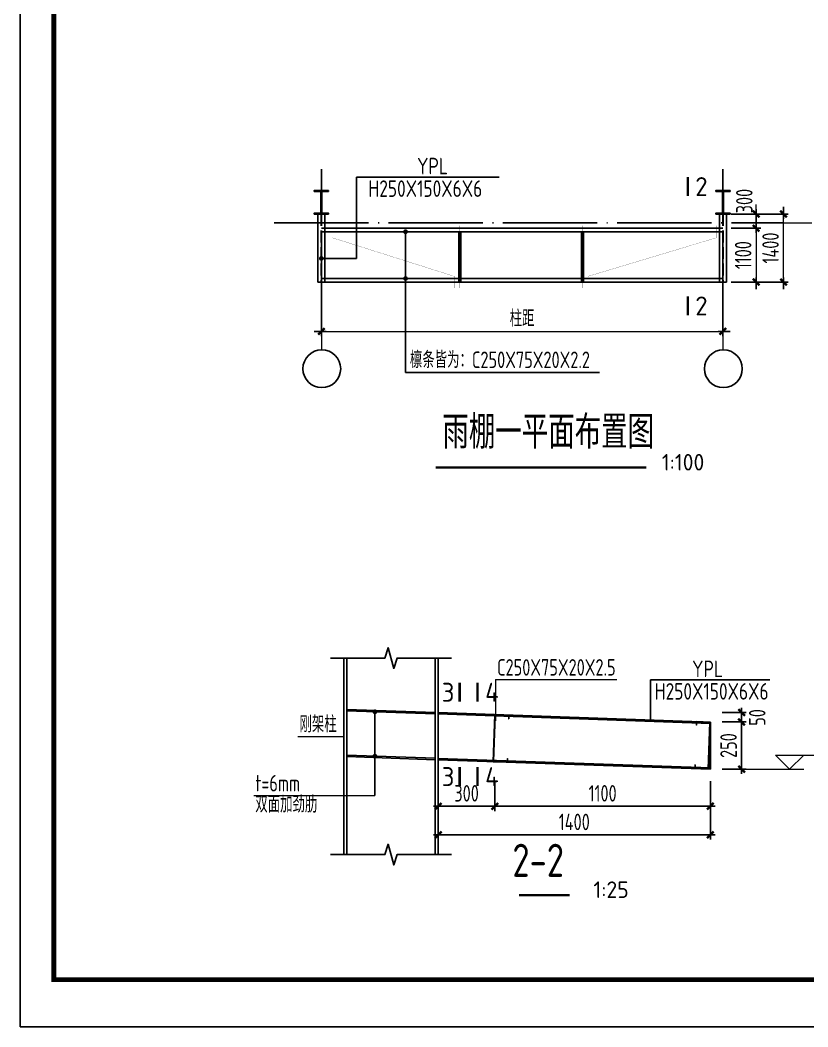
# Model space of a CAD drawing. Extents: x -2746917 to -971774, y -3334247 to -3250358.
# Drawn here: x -1861648 to -1844974, y -3316173 to -3294861 of the extents above; entities that cross this region are included whole.
import ezdxf
from ezdxf.enums import TextEntityAlignment as Align

# ---------------------------------------------------------------- set-up
doc = ezdxf.new("R2010")
doc.units = 0
doc.header["$LTSCALE"] = 1000
doc.header["$MEASUREMENT"] = 0
doc.header["$PDMODE"] = 35
doc.linetypes.add('DASH', pattern=[0.35, 0.25, -0.1])
doc.linetypes.add('DOTE', pattern=[2.42, 2, -0.2, 0.02, -0.2])
doc.layers.get('0').update_dxf_attribs({"linetype": 'CONTINUOUS'})
doc.layers.get('Defpoints').update_dxf_attribs({"linetype": 'CONTINUOUS'})
for name, color, linetype in [('AXIS', 253, 'DOTE'), ('COLU', 7, 'CONTINUOUS'), ('DIM', 3, 'CONTINUOUS'), ('NUM', 7, 'CONTINUOUS'), ('PUB_TITLE', 4, 'CONTINUOUS'), ('REIN', 1, 'CONTINUOUS'), ('TEXT', 7, 'CONTINUOUS'), ('THICK', 6, 'CONTINUOUS'), ('THIN', 7, 'CONTINUOUS')]:
    doc.layers.add(name, color=color, linetype=linetype)
doc.layers.add('BEAM', color=7, linetype='CONTINUOUS', lineweight=13)
doc.layers.add('yichutu', color=7, linetype='CONTINUOUS', true_color=0xffffff, plot=False)
doc.styles.add('TSSD_Dimension', font='tssdeng.shx', dxfattribs={"width": 0.75, "bigfont": 'Hztxt.shx'})
doc.styles.add('TSSD_Label', font='tssdeng.shx', dxfattribs={"width": 0.75, "bigfont": 'hztxt.shx'})
doc.styles.add('TSSD_Norm', font='tssdeng.shx', dxfattribs={"width": 0.75, "bigfont": 'hztxt.shx'})
doc.styles.add('TSSD_Rein', font='Tssdeng.shx', dxfattribs={"width": 0.75, "bigfont": 'hztxt.shx'})
doc.dimstyles.new('TSSD_100_100', dxfattribs={"dimtxt": 350, "dimasz": 100, "dimexe": 100, "dimexo": 250, "dimgap": 100, "dimtad": 1, "dimdec": 0, "dimzin": 0, "dimdsep": 46, "dimtxsty": 'TSSD_Dimension', "dimblk": '_tsdbk', "dimcen": 0, "dimdle": 100, "dimclrt": 7, "dimadec": 0, "dimazin": 0, "dimtfac": 1, "dimtdec": 0, "dimtix": 1, "dimtmove": 2, "dimatfit": 3, "dimldrblk": '_tsdbk', "dimfxl": 250, "dimtolj": 1, "dimtzin": 0, "dimlwd": 5, "dimarcsym": 0})
doc.dimstyles.new('TSSD_25_100', dxfattribs={"dimtxt": 350, "dimasz": 100, "dimexe": 100, "dimexo": 250, "dimgap": 100, "dimtad": 1, "dimdec": 0, "dimlfac": 0.25, "dimzin": 0, "dimdsep": 46, "dimtxsty": 'TSSD_Dimension', "dimblk": 'ARCHTICK', "dimcen": 0, "dimdle": 100, "dimclrt": 7, "dimadec": 0, "dimazin": 0, "dimtfac": 1, "dimtdec": 0, "dimtix": 1, "dimtmove": 2, "dimatfit": 3, "dimfxl": 1, "dimtolj": 1, "dimtzin": 0, "dimarcsym": 0})

# ---------------------------------------------------------------- blocks, each defined once
blk = doc.blocks.new('_tsdbk')
blk.add_line((-1, 0), (1.5, 0))
at = {"const_width": 0.5}
blk.add_lwpolyline([(-0.7, -0.7), (0.7, 0.7)], dxfattribs=at)
blk = doc.blocks.new('*D2842')
at = {"layer": 'Defpoints', "color": 0}
for p in [(-1846772, -3298966), (-1845488, -3298966), (-1846772, -3300406)]:
    blk.add_point(p, dxfattribs=at)
at = {"layer": 'DIM', "color": 0, "lineweight": -2}
for p, q in [((-1846522, -3298966), (-1845388, -3298966)), ((-1846522, -3300406), (-1845388, -3300406))]:
    blk.add_line(p, q, dxfattribs=at)
at = {"layer": 'DIM', "color": 0, "lineweight": 5}
blk.add_line((-1845488, -3300306), (-1845488, -3299066), dxfattribs=at)
at = {"layer": 'DIM', "color": 0, "lineweight": 5, "xscale": 100, "yscale": 100, "zscale": 100}
for p, rotation in [((-1845488, -3298966), 90), ((-1845488, -3300406), 270)]:
    blk.add_blockref('_tsdbk', p, dxfattribs=dict(at, rotation=rotation))
at = {"layer": 'DIM', "color": 7, "insert": (-1845763, -3299686), "char_height": 350, "attachment_point": 5, "rotation": 90, "style": 'TSSD_Dimension'}
blk.add_mtext('\\A1;1400', dxfattribs=at)
blk = doc.blocks.new('*D2843')
at = {"layer": 'Defpoints', "color": 0}
for p in [(-1855272, -3300466), (-1846772, -3300466), (-1846772, -3301450)]:
    blk.add_point(p, dxfattribs=at)
at = {"layer": 'DIM', "color": 0, "lineweight": -2}
for p, q in [((-1855272, -3300716), (-1855272, -3301550)), ((-1846772, -3300716), (-1846772, -3301550))]:
    blk.add_line(p, q, dxfattribs=at)
at = {"layer": 'DIM', "color": 0, "lineweight": 5}
blk.add_line((-1855172, -3301450), (-1846872, -3301450), dxfattribs=at)
at = {"layer": 'DIM', "color": 0, "lineweight": 5, "xscale": 100, "yscale": 100, "zscale": 100, "rotation": 180}
blk.add_blockref('_tsdbk', (-1855272, -3301450), dxfattribs=at)
at = {"layer": 'DIM', "color": 0, "lineweight": 5, "xscale": 100, "yscale": 100, "zscale": 100}
blk.add_blockref('_tsdbk', (-1846772, -3301450), dxfattribs=at)
at = {"layer": 'DIM', "color": 7, "insert": (-1851022, -3301175), "char_height": 350, "attachment_point": 5, "style": 'TSSD_Dimension'}
blk.add_mtext('\\A1;柱距', dxfattribs=at)
blk = doc.blocks.new('*D2844')
at = {"layer": 'Defpoints', "color": 0}
for p in [(-1846847, -3298966), (-1846847, -3299266), (-1846069, -3299266)]:
    blk.add_point(p, dxfattribs=at)
at = {"layer": 'DIM', "color": 0, "lineweight": 5}
for p, q in [((-1846069, -3298866), (-1846069, -3298766)), ((-1846069, -3298966), (-1846069, -3299266)), ((-1846069, -3299366), (-1846069, -3299466))]:
    blk.add_line(p, q, dxfattribs=at)
at = {"layer": 'DIM', "color": 0, "lineweight": -2}
for p, q in [((-1846597, -3298966), (-1845969, -3298966)), ((-1846597, -3299266), (-1845969, -3299266))]:
    blk.add_line(p, q, dxfattribs=at)
at = {"layer": 'DIM', "color": 0, "lineweight": 5, "xscale": 100, "yscale": 100, "zscale": 100}
for p, rotation in [((-1846069, -3298966), 270), ((-1846069, -3299266), 90)]:
    blk.add_blockref('_tsdbk', p, dxfattribs=dict(at, rotation=rotation))
at = {"layer": 'DIM', "color": 7, "insert": (-1846319, -3298692), "char_height": 350, "attachment_point": 5, "rotation": 90, "style": 'TSSD_Dimension'}
blk.add_mtext('\\A1;300', dxfattribs=at)
blk = doc.blocks.new('*D2845')
at = {"layer": 'Defpoints', "color": 0}
for p in [(-1846847, -3299266), (-1846847, -3300406), (-1846069, -3300406)]:
    blk.add_point(p, dxfattribs=at)
at = {"layer": 'DIM', "color": 0, "lineweight": -2}
for p, q in [((-1846597, -3299266), (-1845969, -3299266)), ((-1846597, -3300406), (-1845969, -3300406))]:
    blk.add_line(p, q, dxfattribs=at)
at = {"layer": 'DIM', "color": 0, "lineweight": 5}
blk.add_line((-1846069, -3299366), (-1846069, -3300306), dxfattribs=at)
at = {"layer": 'DIM', "color": 0, "lineweight": 5, "xscale": 100, "yscale": 100, "zscale": 100}
for p, rotation in [((-1846069, -3299266), 90), ((-1846069, -3300406), 270)]:
    blk.add_blockref('_tsdbk', p, dxfattribs=dict(at, rotation=rotation))
at = {"layer": 'DIM', "color": 7, "insert": (-1846344, -3299836), "char_height": 350, "attachment_point": 5, "rotation": 90, "style": 'TSSD_Dimension'}
blk.add_mtext('\\A1;1100', dxfattribs=at)
blk = doc.blocks.new('A$C4184417C')
at = {"layer": 'BEAM', "color": 4, "linetype": 'ByBlock', "lineweight": 5}
for p, q in [((-87, 59), (213, 59)), ((-87, -941), (-87, 59)), ((-87, 19), (-87, -941)), ((-77, 49), (203, 49)), ((-77, -931), (-77, 49)), ((203, 49), (203, -21)), ((213, 59), (213, -21)), ((203, -21), (213, -21)), ((-87, -941), (213, -941)), ((-77, -931), (203, -931)), ((203, -861), (203, -931)), ((203, -861), (213, -861)), ((213, -861), (213, -941))]:
    blk.add_line(p, q, dxfattribs=at)
blk = doc.blocks.new('_ArchTick')
at = {"color": 0, "const_width": 0.5}
blk.add_lwpolyline([(-0.71, -0.71), (0.71, 0.71)], dxfattribs=at)
blk = doc.blocks.new('*D2846')
at = {"layer": 'Defpoints', "color": 0}
for p in [(-1851598, -3310719), (-1847038, -3310719), (-1851598, -3311504)]:
    blk.add_point(p, dxfattribs=at)
at = {"layer": 'DIM', "color": 0, "lineweight": -2}
for p, q in [((-1851598, -3310969), (-1851598, -3311604)), ((-1847038, -3310969), (-1847038, -3311604)), ((-1846938, -3311504), (-1851698, -3311504))]:
    blk.add_line(p, q, dxfattribs=at)
at = {"layer": 'DIM', "color": 0, "lineweight": -2, "xscale": 100, "yscale": 100, "zscale": 100, "rotation": 180}
blk.add_blockref('_ArchTick', (-1851598, -3311504), dxfattribs=at)
at = {"layer": 'DIM', "color": 0, "lineweight": -2, "xscale": 100, "yscale": 100, "zscale": 100}
blk.add_blockref('_ArchTick', (-1847038, -3311504), dxfattribs=at)
at = {"layer": 'DIM', "color": 7, "insert": (-1849318, -3311229), "char_height": 350, "attachment_point": 5, "style": 'TSSD_Dimension'}
blk.add_mtext('\\A1;1100', dxfattribs=at)
blk = doc.blocks.new('*D2847')
at = {"layer": 'Defpoints', "color": 0}
for p in [(-1852798, -3310719), (-1851598, -3310719), (-1852798, -3311504)]:
    blk.add_point(p, dxfattribs=at)
at = {"layer": 'DIM', "color": 0, "lineweight": -2}
for p, q in [((-1852798, -3310969), (-1852798, -3311604)), ((-1851598, -3310969), (-1851598, -3311604)), ((-1851498, -3311504), (-1852898, -3311504))]:
    blk.add_line(p, q, dxfattribs=at)
at = {"layer": 'DIM', "color": 0, "lineweight": -2, "xscale": 100, "yscale": 100, "zscale": 100, "rotation": 180}
blk.add_blockref('_ArchTick', (-1852798, -3311504), dxfattribs=at)
at = {"layer": 'DIM', "color": 0, "lineweight": -2, "xscale": 100, "yscale": 100, "zscale": 100}
blk.add_blockref('_ArchTick', (-1851598, -3311504), dxfattribs=at)
at = {"layer": 'DIM', "color": 7, "insert": (-1852198, -3311229), "char_height": 350, "attachment_point": 5, "style": 'TSSD_Dimension'}
blk.add_mtext('\\A1;300', dxfattribs=at)
blk = doc.blocks.new('*D2848')
at = {"layer": 'Defpoints', "color": 0}
for p in [(-1852798, -3310719), (-1847038, -3310719), (-1852798, -3312110)]:
    blk.add_point(p, dxfattribs=at)
at = {"layer": 'DIM', "color": 0, "lineweight": -2}
for p, q in [((-1852798, -3310969), (-1852798, -3312210)), ((-1847038, -3310969), (-1847038, -3312210)), ((-1846938, -3312110), (-1852898, -3312110))]:
    blk.add_line(p, q, dxfattribs=at)
at = {"layer": 'DIM', "color": 0, "lineweight": -2, "xscale": 100, "yscale": 100, "zscale": 100, "rotation": 180}
blk.add_blockref('_ArchTick', (-1852798, -3312110), dxfattribs=at)
at = {"layer": 'DIM', "color": 0, "lineweight": -2, "xscale": 100, "yscale": 100, "zscale": 100}
blk.add_blockref('_ArchTick', (-1847038, -3312110), dxfattribs=at)
at = {"layer": 'DIM', "color": 7, "insert": (-1849918, -3311835), "char_height": 350, "attachment_point": 5, "style": 'TSSD_Dimension'}
blk.add_mtext('\\A1;1400', dxfattribs=at)
blk = doc.blocks.new('*D2878')
at = {"layer": 'Defpoints', "color": 0}
for p in [(-1847038, -3309519), (-1847038, -3309719), (-1846377, -3309519)]:
    blk.add_point(p, dxfattribs=at)
at = {"layer": 'DIM', "color": 0, "lineweight": -2}
for p, q in [((-1846377, -3309819), (-1846377, -3309419)), ((-1846788, -3309519), (-1846277, -3309519)), ((-1846788, -3309719), (-1846277, -3309719))]:
    blk.add_line(p, q, dxfattribs=at)
at = {"layer": 'DIM', "color": 0, "lineweight": -2, "xscale": 100, "yscale": 100, "zscale": 100}
for p, rotation in [((-1846377, -3309519), 90), ((-1846377, -3309719), 270)]:
    blk.add_blockref('_ArchTick', p, dxfattribs=dict(at, rotation=rotation))
at = {"layer": 'DIM', "color": 7, "insert": (-1846046, -3309623), "char_height": 350, "attachment_point": 5, "rotation": 90, "style": 'TSSD_Dimension'}
blk.add_mtext('\\A1;50', dxfattribs=at)
blk = doc.blocks.new('*D2879')
at = {"layer": 'Defpoints', "color": 0}
for p in [(-1847038, -3309719), (-1847038, -3310719), (-1846377, -3310719)]:
    blk.add_point(p, dxfattribs=at)
at = {"layer": 'DIM', "color": 0, "lineweight": -2}
for p, q in [((-1846788, -3309719), (-1846277, -3309719)), ((-1846377, -3309619), (-1846377, -3310819)), ((-1846788, -3310719), (-1846277, -3310719))]:
    blk.add_line(p, q, dxfattribs=at)
at = {"layer": 'DIM', "color": 0, "lineweight": -2, "xscale": 100, "yscale": 100, "zscale": 100}
for p, rotation in [((-1846377, -3309719), 90), ((-1846377, -3310719), 270)]:
    blk.add_blockref('_ArchTick', p, dxfattribs=dict(at, rotation=rotation))
at = {"layer": 'DIM', "color": 7, "insert": (-1846652, -3310219), "char_height": 350, "attachment_point": 5, "rotation": 90, "style": 'TSSD_Dimension'}
blk.add_mtext('\\A1;250', dxfattribs=at)
blk = doc.blocks.new('yct-743-420-74300-42000-100-2002.0')
at = {"layer": 'yichutu', "color": 7, "true_color": 0xffffff}
blk.add_lwpolyline([(0, 0), (0, 42000), (74300, 42000), (74300, 0)], close=True, dxfattribs=at)
blk = doc.blocks.new('A$C6B365CFD')
at = {"layer": 'PUB_TITLE'}
blk.add_lwpolyline([(-70467, -17093), (-70467, 24907), (3833, 24907), (3833, -17093)], close=True, dxfattribs=at)
at = {"layer": 'PUB_TITLE', "const_width": 100}
blk.add_lwpolyline([(2833, -16093), (2833, 23907), (-69753, 23907), (-69753, -16093), (2833, -16093)], dxfattribs=at)

msp = doc.modelspace()

# ---------------------------------------------------------------- linework, layer by layer
at = {"color": 7, "linetype": 'ByBlock'}
for p, q in [((-1851505.89, -3298185.86, -11), (-1854530.19, -3298185.86, -11)), ((-1854530.19, -3298185.86, -11), (-1854530.19, -3299905.39, -11)), ((-1853489.74, -3299340.84, -8.98), (-1853489.74, -3302317.74, 0)), ((-1854530.19, -3299905.39, -11), (-1855271.66, -3299905.39, -11)), ((-1853489.74, -3302317.74), (-1849383.23, -3302317.74))]:
    msp.add_line(p, q, dxfattribs=at)
at = {"color": 0, "linetype": 'ByBlock', "lineweight": -2}
for centre in [(-1855263.07, -3302240.63, -6), (-1846763.07, -3302240.63, -6)]:
    msp.add_circle(centre, 400, dxfattribs=at)
at = {"layer": 'AXIS', "linetype": 'DOTE'}
for p, q in [((-1855271.84, -3301545.39, -6), (-1855271.84, -3298018.19, -6)), ((-1846771.84, -3301545.39, -6), (-1846771.84, -3298018.19, -6)), ((-1856271.62, -3299150.87, -6), (-1845487.84, -3299150.87, -6))]:
    msp.add_line(p, q, dxfattribs=at)
at = {"layer": 'COLU'}
for p, q in [((-1854798.24, -3308366.69, -11), (-1854798.24, -3312526.05, -11)), ((-1854733.24, -3308366.69, -11), (-1854733.24, -3312526.05, -11)), ((-1852863.24, -3308366.69, -11), (-1852863.24, -3312526.05, -11)), ((-1852798.24, -3308366.69, -11), (-1852798.24, -3312526.05, -11)), ((-1848302.79, -3308828.68, -11), (-1848302.79, -3309675.57, -11)), ((-1854137.78, -3311273.07, -11), (-1854137.78, -3309472.97, -11))]:
    msp.add_line(p, q, dxfattribs=at)
at = {"layer": 'COLU', "elevation": -6}
for points in [[(-1855121.84, -3298465.84), (-1855421.84, -3298465.84), (-1855421.84, -3298485.84), (-1855281.84, -3298485.84), (-1855281.84, -3298945.84), (-1855421.84, -3298945.84), (-1855421.84, -3298965.84), (-1855121.84, -3298965.84), (-1855121.84, -3298945.84), (-1855261.84, -3298945.84), (-1855261.84, -3298485.84), (-1855121.84, -3298485.84), (-1855121.84, -3298465.84)], [(-1846621.84, -3298465.84), (-1846921.84, -3298465.84), (-1846921.84, -3298485.84), (-1846781.84, -3298485.84), (-1846781.84, -3298945.84), (-1846921.84, -3298945.84), (-1846921.84, -3298965.84), (-1846621.84, -3298965.84), (-1846621.84, -3298945.84), (-1846761.84, -3298945.84), (-1846761.84, -3298485.84), (-1846621.84, -3298485.84), (-1846621.84, -3298465.84)]]:
    msp.add_lwpolyline(points, dxfattribs=at)
at = {"layer": 'COLU', "const_width": 50, "elevation": -11}
for points in [[(-1854162.78, -3309502.97, 1), (-1854112.78, -3309502.97, 1)], [(-1854162.78, -3310442.97, 1), (-1854112.78, -3310442.97, 1)]]:
    msp.add_lwpolyline(points, format="xyb", close=True, dxfattribs=at)
at = {"layer": 'NUM', "lineweight": 5}
for p, q in [((-1845487.84, -3299150.87, -6), (-1844886.69, -3299150.87, -6)), ((-1855271.84, -3301450.2, -6), (-1855271.84, -3301840.72, -6)), ((-1846771.84, -3301450.2, -6), (-1846771.84, -3301840.72, -6))]:
    msp.add_line(p, q, dxfattribs=at)
at = {"layer": 'NUM', "color": 0, "linetype": 'ByBlock', "const_width": 50, "elevation": -6}
msp.add_lwpolyline([(-1852854.39, -3304334.73), (-1848396.48, -3304334.73)], dxfattribs=at)
at = {"layer": 'NUM', "linetype": 'ByBlock', "const_width": 50, "elevation": -11}
msp.add_lwpolyline([(-1851088.46, -3313384.98), (-1850013.01, -3313384.98)], dxfattribs=at)
at = {"layer": 'REIN', "color": 4, "linetype": 'ByBlock'}
for p, q in [((-1855346.84, -3298965.84, -6), (-1855346.84, -3300405.84, -6)), ((-1855196.84, -3298965.84, -6), (-1855196.84, -3300405.84, -6)), ((-1846846.84, -3300405.84, -6), (-1846846.84, -3298965.84, -6)), ((-1846696.84, -3300405.84, -6), (-1846696.84, -3298965.84, -6)), ((-1855267.84, -3299265.84, -6), (-1846775.84, -3299265.84, -6)), ((-1855267.84, -3299340.84, -6), (-1846775.84, -3299340.84, -6)), ((-1855271.84, -3300330.84, -6), (-1846771.84, -3300330.84, -6)), ((-1855346.84, -3300405.84, -6), (-1846696.84, -3300405.84, -6)), ((-1854733.24, -3309452.29, -11), (-1852863.24, -3309517.22, -11)), ((-1854733.24, -3309482.29, -11), (-1852863.24, -3309547.22, -11)), ((-1852798.24, -3309519.48, -11), (-1847038.24, -3309719.48, -11)), ((-1852798.24, -3309549.48, -11), (-1847038.24, -3309749.48, -11)), ((-1847038.24, -3309719.48, -11), (-1847038.24, -3310719.48, -11)), ((-1854733.24, -3310422.29, -11), (-1852863.24, -3310487.22, -11)), ((-1854733.24, -3310452.29, -11), (-1852863.24, -3310517.22, -11)), ((-1852798.24, -3310489.48, -11), (-1847038.24, -3310689.48, -11)), ((-1852798.24, -3310519.48, -11), (-1847038.24, -3310719.48, -11))]:
    msp.add_line(p, q, dxfattribs=at)
at = {"layer": 'REIN', "color": 4, "linetype": 'DASH'}
for p, q in [((-1855275.84, -3298965.84, -6), (-1855275.84, -3300405.84, -6)), ((-1855267.84, -3298965.84, -6), (-1855267.84, -3300405.84, -6)), ((-1846775.84, -3298965.84, -6), (-1846775.84, -3300405.84, -6)), ((-1846767.84, -3298965.84, -6), (-1846767.84, -3300405.84, -6))]:
    msp.add_line(p, q, dxfattribs=at)
at = {"layer": 'REIN', "color": 3, "linetype": 'ByBlock'}
for points, const_width, elevation in [([(-1855033.36, -3299211.64), (-1855033.36, -3299470.04), (-1852461.4, -3300282.96), (-1852461.4, -3300528.72)], 4, -6), ([(-1852339.12, -3299211.95), (-1852339.12, -3300533.2)], 4, -11), ([(-1849744.98, -3299211.95), (-1849744.98, -3300533.2)], 4, -11), ([(-1846913.62, -3299211.64), (-1846913.62, -3299470.04), (-1849621.36, -3300282.96), (-1849621.36, -3300528.72)], 4, -6), ([(-1852339.12, -3299340.84), (-1852339.12, -3300405.84)], 80, -11), ([(-1849744.98, -3299340.84), (-1849744.98, -3300405.84)], 80, -11)]:
    msp.add_lwpolyline(points, dxfattribs=dict(at, const_width=const_width, elevation=elevation))
at = {"layer": 'TEXT', "lineweight": 5}
for p, q in [((-1851583.43, -3308822.1, -11), (-1849020.31, -3308822.1, -11)), ((-1851583.43, -3308822.1, -11), (-1851583.43, -3309696.89, -11)), ((-1855766.47, -3310024.44, -11), (-1854798.24, -3310024.44, -11)), ((-1856700.9, -3311273.07, -11), (-1854137.78, -3311273.07, -11))]:
    msp.add_line(p, q, dxfattribs=at)
at = {"layer": 'TEXT'}
msp.add_line((-1845781.54, -3308828.68, -11), (-1848302.79, -3308828.68, -11), dxfattribs=at)
at = {"layer": 'TEXT', "color": 7, "lineweight": 5, "const_width": 50, "elevation": -6}
for points in [[(-1853514.74, -3299340.84, 1), (-1853464.74, -3299340.84, 1)], [(-1853514.74, -3300330.84, 1), (-1853464.74, -3300330.84, 1)]]:
    msp.add_lwpolyline(points, format="xyb", close=True, dxfattribs=at)
at = {"layer": 'TEXT', "const_width": 50, "elevation": -11}
msp.add_lwpolyline([(-1855296.66, -3299905.39, 1), (-1855246.66, -3299905.39, 1)], format="xyb", close=True, dxfattribs=at)
at = {"layer": 'THICK', "const_width": 50}
for points, elevation in [([(-1847515.08, -3298584.11), (-1847515.08, -3298184.11)], -6), ([(-1847515.08, -3301111.02), (-1847515.08, -3300711.02)], -6), ([(-1852344.24, -3309289.76), (-1852344.24, -3308889.76)], -11), ([(-1851969.03, -3309289.76), (-1851969.03, -3308889.76)], -11), ([(-1852344.24, -3311075.39), (-1852344.24, -3310675.39)], -11), ([(-1851969.03, -3311075.39), (-1851969.03, -3310675.39)], -11)]:
    msp.add_lwpolyline(points, dxfattribs=dict(at, elevation=elevation))
at = {"layer": 'THIN', "lineweight": 5}
for p, q in [((-1845360.98, -3310719.48, -11), (-1845660.98, -3310419.48, -11)), ((-1845660.98, -3310419.48, -11), (-1845060.98, -3310419.48, -11)), ((-1845360.98, -3310719.48, -11), (-1845060.98, -3310419.48, -11)), ((-1845060.98, -3310419.48, -11), (-1844172.52, -3310419.48, -11)), ((-1846376.72, -3310719.48, -11), (-1845060.98, -3310719.48, -11)), ((-1845360.98, -3310719.48, -11), (-1845360.98, -3310719.48, -11))]:
    msp.add_line(p, q, dxfattribs=at)
at = {"layer": 'THIN', "elevation": -11}
for points in [[(-1852518.24, -3308366.69), (-1853668.24, -3308366.69), (-1853738.24, -3308586.69), (-1853858.24, -3308146.69), (-1853928.24, -3308366.69), (-1855078.24, -3308366.69)], [(-1852518.24, -3312526.05), (-1853668.24, -3312526.05), (-1853738.24, -3312746.05), (-1853858.24, -3312306.05), (-1853928.24, -3312526.05), (-1855078.24, -3312526.05)]]:
    msp.add_lwpolyline(points, dxfattribs=at)

# ---------------------------------------------------------------- block references
at = {"ltscale": 1.5}
msp.add_blockref('A$C6B365CFD', (-1791181.27, -3299080.41), dxfattribs=at)
at = {"layer": 'COLU', "rotation": 358.0113621382486}
msp.add_blockref('A$C4184417C', (-1851513.36, -3309622.94, -11), dxfattribs=at)
at = {"layer": 'COLU', "xscale": -1, "rotation": 358.0113621382486}
msp.add_blockref('A$C4184417C', (-1847127.2, -3309775.23, -11), dxfattribs=at)
at = {"layer": 'yichutu'}
msp.add_blockref('yct-743-420-74300-42000-100-2002.0', (-1861647.98, -3316173.05), dxfattribs=at)

# ---------------------------------------------------------------- texts
at = {"layer": 'TEXT', "style": 'TSSD_Norm', "width": 0.8}
for s, p in [('YPL ', (-1853245.18, -3298125.79, -11)), ('H250X150X6X6', (-1854277.1, -3298603.2, -11)), ('YPL ', (-1847423.67, -3308768.61, -11)), ('H250X150X6X6', (-1848216.43, -3309246.02, -11))]:
    msp.add_text(s, height=350, dxfattribs=at).set_placement(p)
at = {"layer": 'TEXT', "color": 7, "lineweight": 5, "style": 'TSSD_Rein', "width": 0.75}
msp.add_text('檩条皆为：C250X75X20X2.2', height=350, dxfattribs=at).set_placement((-1853397.1, -3302226.5, -5.2))
at = {"layer": 'TEXT', "lineweight": 5, "style": 'TSSD_Label', "width": 0.8}
for s, p in [('雨棚一平面布置图', (-1852709.51, -3304142.6, -6)), ('2-2', (-1851229.09, -3313206.99, -11))]:
    msp.add_text(s, height=700, dxfattribs=at).set_placement(p, align=Align.BOTTOM_LEFT)
at = {"layer": 'TEXT', "color": 0, "linetype": 'ByBlock', "style": 'TSSD_Norm'}
for s, p in [('1:100', (-1848066.22, -3304500.23, -6)), ('1:25', (-1849513.01, -3313548.7, -11))]:
    msp.add_text(s, height=350, dxfattribs=at).set_placement(p, align=Align.BOTTOM_LEFT)
at = {"layer": 'TEXT', "lineweight": 5, "style": 'TSSD_Rein', "width": 0.75}
for s, p in [('C250X75X20X2.5', (-1851552.57, -3308738.17, 47.53)), ('刚架柱', (-1855735.61, -3309940.51, 47.53)), ('t=6mm', (-1856670.04, -3311189.14, 47.53)), ('双面加劲肋', (-1856670.04, -3311636.72, 47.53))]:
    msp.add_text(s, height=350, dxfattribs=at).set_placement(p)
at = {"layer": 'THICK', "lineweight": 5, "style": 'TSSD_Label'}
for s, p in [('2', (-1847356.74, -3298584.11, -6)), ('2', (-1847356.74, -3301111.02, -6)), ('3', (-1852723.56, -3309289.76, -11)), ('4', (-1851805.09, -3309289.76, -11)), ('3', (-1852723.56, -3311075.39, -11)), ('4', (-1851805.09, -3311075.39, -11))]:
    msp.add_text(s, height=400, dxfattribs=at).set_placement(p)

# ---------------------------------------------------------------- dimensions: what is measured, and where the dimension line sits
at = {"layer": 'DIM'}
for base, p1, p2, dimstyle, picture, middle in [((-1846069.34, -3299265.84, -6), (-1846846.84, -3298965.84, -6), (-1846846.84, -3299265.84, -6), 'TSSD_100_100', '*D2844', (-1846319.34, -3298692.19, -6)), ((-1846376.72, -3309519.48, -11), (-1847038.24, -3309719.48, -11), (-1847038.24, -3309519.48, -11), 'TSSD_25_100', '*D2878', (-1846045.74, -3309623.23, -11))]:
    dim = msp.add_linear_dim(base=base, p1=p1, p2=p2, angle=90, dimstyle=dimstyle, dxfattribs=at)
    dim.commit()
    dim.dimension.update_dxf_attribs({"geometry": picture, "text_midpoint": middle, "dimtype": 160})
for base, p1, p2, angle, text, picture, middle in [((-1845487.84, -3298965.84, -6), (-1846771.84, -3300405.84, -6), (-1846771.84, -3298965.84, -6), 270, '1400', '*D2842', (-1845762.84, -3299685.84, -6)), ((-1846069.34, -3300405.84, -6), (-1846846.84, -3299265.84, -6), (-1846846.84, -3300405.84, -6), 90, '1100', '*D2845', (-1846344.34, -3299835.84, -6))]:
    dim = msp.add_linear_dim(base=base, p1=p1, p2=p2, angle=angle, text=text, dimstyle='TSSD_100_100', dxfattribs=at)
    dim.commit()
    dim.dimension.update_dxf_attribs({"geometry": picture, "text_midpoint": middle})
for base, p1, p2, text, dimstyle, picture, middle in [((-1846771.84, -3301450.2, -6), (-1855271.84, -3300466.27, -6), (-1846771.84, -3300466.27, -6), '柱距', 'TSSD_100_100', '*D2843', (-1851021.84, -3301175.2, -6)), ((-1852798.24, -3312110.23, -11), (-1847038.24, -3310719.48, -11), (-1852798.24, -3310719.48, -11), '1400', 'TSSD_25_100', '*D2848', (-1849918.24, -3311835.23, -11)), ((-1851598.24, -3311503.61, -11), (-1847038.24, -3310719.48, -11), (-1851598.24, -3310719.48, -11), '1100', 'TSSD_25_100', '*D2846', (-1849318.24, -3311228.61, -11))]:
    dim = msp.add_linear_dim(base=base, p1=p1, p2=p2, text=text, dimstyle=dimstyle, dxfattribs=at)
    dim.commit()
    dim.dimension.update_dxf_attribs({"geometry": picture, "text_midpoint": middle})
dim = msp.add_linear_dim(base=(-1846376.72, -3310719.48, -11), p1=(-1847038.24, -3309719.48, -11), p2=(-1847038.24, -3310719.48, -11), angle=90, dimstyle='TSSD_25_100', dxfattribs=at)
dim.commit()
dim.dimension.update_dxf_attribs({"geometry": '*D2879', "text_midpoint": (-1846651.72, -3310219.48, -11)})
dim = msp.add_linear_dim(base=(-1852798.24, -3311503.61, -11), p1=(-1851598.24, -3310719.48, -11), p2=(-1852798.24, -3310719.48, -11), dimstyle='TSSD_25_100', dxfattribs=at)
dim.commit()
dim.dimension.update_dxf_attribs({"geometry": '*D2847', "text_midpoint": (-1852198.24, -3311228.61, -11)})

doc.saveas('drawing.dxf')
